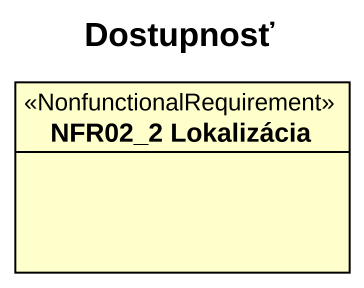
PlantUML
@startuml
title Dostupnosť
hide circle
hide empty members
class "NFR02_2 Lokalizácia" as NFR02_2_Lokalizácia <<NonfunctionalRequirement>>
@enduml
